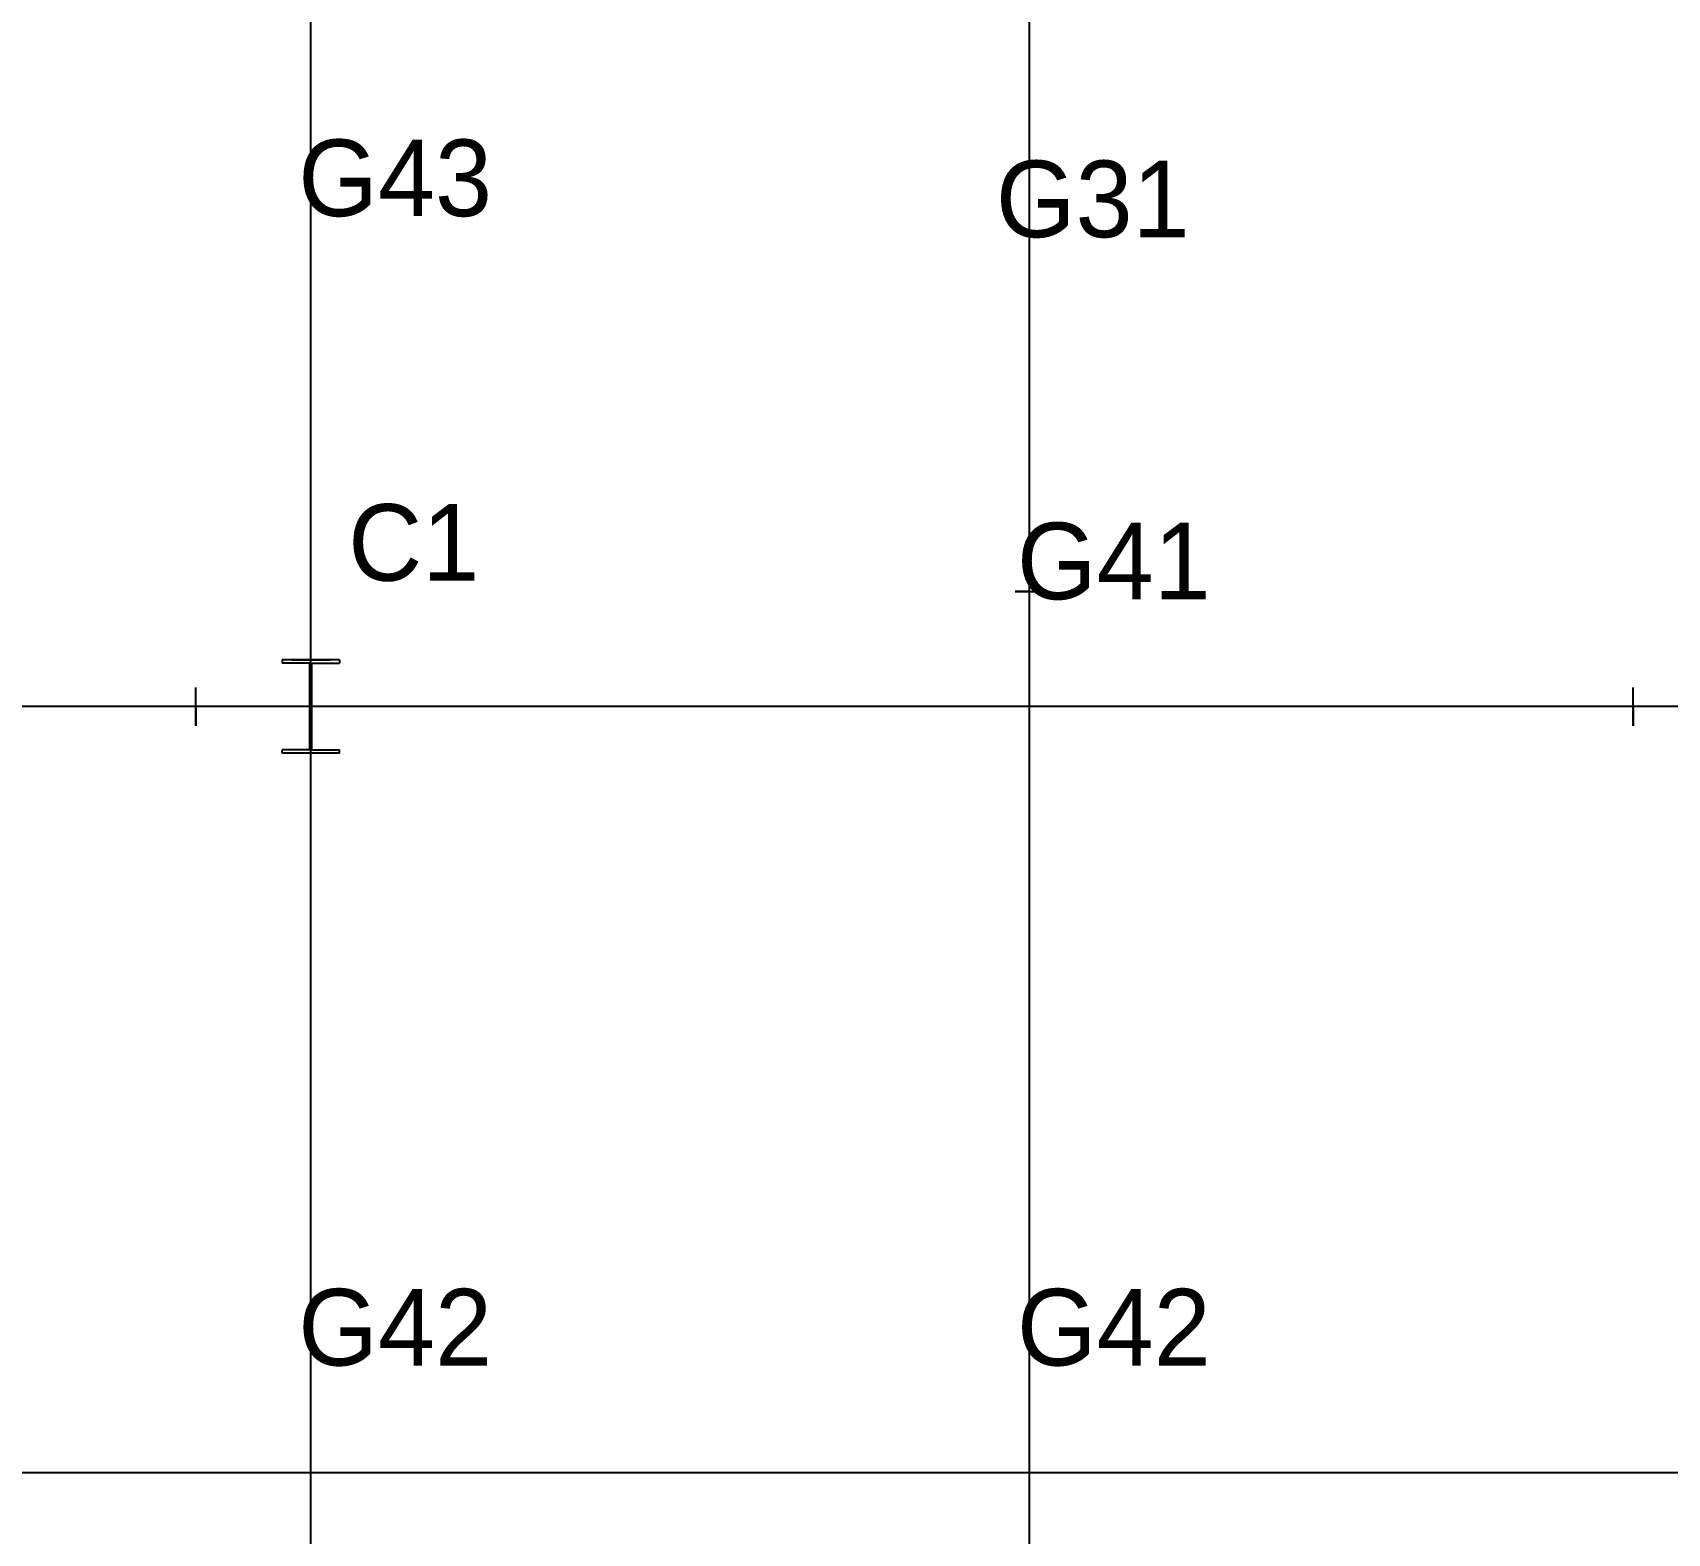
# Model space of a CAD drawing. Extents: x -150 to 68522, y -150 to 33063.
# Drawn here: x 26049 to 34578, y 7684 to 15518 of the extents above; entities that cross this region are included whole.
import ezdxf
from ezdxf.enums import TextEntityAlignment as Align

# ---------------------------------------------------------------- set-up
doc = ezdxf.new("R2010")
doc.units = 0
doc.layers.get('0').update_dxf_attribs({"color": 2, "linetype": 'CONTINUOUS'})

msp = doc.modelspace()

# ---------------------------------------------------------------- linework, layer by layer
for p, q in [((27500, 12000), (27500, 16000)), ((27500, 12000, 3330), (27500, 16000, 3330)), ((27500, 12000, 6460), (27500, 16000, 6460)), ((27500, 12000, 9590), (27500, 16000, 9590)), ((31250, 12000, 3330), (31250, 16000, 3330)), ((31250, 12000, 6460), (31250, 16000, 6460)), ((31250, 12000, 9590), (31250, 16000, 9590)), ((27500, 12000), (20000, 12000)), ((27500, 12000, 3330), (20000, 12000, 3330)), ((27500, 12000, 6460), (20000, 12000, 6460)), ((27500, 12000, 9590), (20000, 12000, 9590)), ((35000, 12000), (27500, 12000)), ((27500, 12000), (27500, 12000, 3330)), ((27500, 8000), (27500, 12000)), ((35000, 12000, 3330), (27500, 12000, 3330)), ((27500, 4000, 3330), (27500, 12000, 3330)), ((27500, 12000, 3330), (27500, 12000, 6460)), ((27500, 12000, 6460), (27500, 12000, 9590)), ((35000, 12000, 6460), (27500, 12000, 6460)), ((27500, 4000, 6460), (27500, 12000, 6460)), ((35000, 12000, 9590), (27500, 12000, 9590)), ((27500, 4000, 9590), (27500, 12000, 9590)), ((31250, 4000, 3330), (31250, 12000, 3330)), ((31250, 4000, 6460), (31250, 12000, 6460)), ((31250, 4000, 9590), (31250, 12000, 9590)), ((27500, 8000), (20000, 8000)), ((27500, 4000), (27500, 8000)), ((35000, 8000), (27500, 8000))]:
    msp.add_line(p, q)
at = {"layer": 'C1'}
for p, q in [((27650, 12244), (27350, 12244)), ((27350, 12244), (27350, 12226)), ((27650, 12244, 3330), (27350, 12244, 3330)), ((27350, 12244, 3330), (27350, 12226, 3330)), ((27650, 12244, 6460), (27350, 12244, 6460)), ((27350, 12244, 6460), (27350, 12226, 6460)), ((27494.5, 12226), (27350, 12226)), ((27494.5, 12226, 3330), (27350, 12226, 3330)), ((27494.5, 12226, 6460), (27350, 12226, 6460)), ((27494.5, 11774), (27494.5, 12226)), ((27494.5, 12226), (27494.5, 12226)), ((27494.5, 12226), (27494.5, 12226)), ((27494.5, 12226), (27494.5, 12226)), ((27494.5, 11774, 3330), (27494.5, 12226, 3330)), ((27494.5, 12226, 3330), (27494.5, 12226, 3330)), ((27494.5, 12226, 3330), (27494.5, 12226, 3330)), ((27494.5, 12226, 3330), (27494.5, 12226, 3330)), ((27494.5, 11774, 6460), (27494.5, 12226, 6460)), ((27494.5, 12226, 6460), (27494.5, 12226, 6460)), ((27494.5, 12226, 6460), (27494.5, 12226, 6460)), ((27494.5, 12226, 6460), (27494.5, 12226, 6460)), ((27505.5, 11774), (27505.5, 12226)), ((27505.5, 12226), (27505.5, 12226)), ((27505.5, 12226), (27505.5, 12226)), ((27505.5, 12226), (27505.5, 12226)), ((27505.5, 12226), (27650, 12226)), ((27505.5, 11774, 3330), (27505.5, 12226, 3330)), ((27505.5, 12226, 3330), (27505.5, 12226, 3330)), ((27505.5, 12226, 3330), (27505.5, 12226, 3330)), ((27505.5, 12226, 3330), (27505.5, 12226, 3330)), ((27505.5, 12226, 3330), (27650, 12226, 3330)), ((27505.5, 11774, 6460), (27505.5, 12226, 6460)), ((27505.5, 12226, 6460), (27505.5, 12226, 6460)), ((27505.5, 12226, 6460), (27505.5, 12226, 6460)), ((27505.5, 12226, 6460), (27505.5, 12226, 6460)), ((27505.5, 12226, 6460), (27650, 12226, 6460)), ((27650, 12244), (27650, 12226)), ((27650, 12244, 3330), (27650, 12226, 3330)), ((27650, 12244, 6460), (27650, 12226, 6460)), ((27494.5, 11774), (27350, 11774)), ((27350, 11756), (27350, 11774)), ((27494.5, 11774, 3330), (27350, 11774, 3330)), ((27350, 11756, 3330), (27350, 11774, 3330)), ((27494.5, 11774, 6460), (27350, 11774, 6460)), ((27350, 11756, 6460), (27350, 11774, 6460)), ((27494.5, 11774), (27494.5, 11774)), ((27494.5, 11774), (27494.5, 11774)), ((27494.5, 11774), (27494.5, 11774)), ((27494.5, 11774, 3330), (27494.5, 11774, 3330)), ((27494.5, 11774, 3330), (27494.5, 11774, 3330)), ((27494.5, 11774, 3330), (27494.5, 11774, 3330)), ((27494.5, 11774, 6460), (27494.5, 11774, 6460)), ((27494.5, 11774, 6460), (27494.5, 11774, 6460)), ((27494.5, 11774, 6460), (27494.5, 11774, 6460)), ((27505.5, 11774), (27505.5, 11774)), ((27505.5, 11774), (27505.5, 11774)), ((27505.5, 11774), (27505.5, 11774)), ((27505.5, 11774), (27650, 11774)), ((27505.5, 11774, 3330), (27505.5, 11774, 3330)), ((27505.5, 11774, 3330), (27505.5, 11774, 3330)), ((27505.5, 11774, 3330), (27505.5, 11774, 3330)), ((27505.5, 11774, 3330), (27650, 11774, 3330)), ((27505.5, 11774, 6460), (27505.5, 11774, 6460)), ((27505.5, 11774, 6460), (27505.5, 11774, 6460)), ((27505.5, 11774, 6460), (27505.5, 11774, 6460)), ((27505.5, 11774, 6460), (27650, 11774, 6460)), ((27650, 11756), (27650, 11774)), ((27650, 11756, 3330), (27650, 11774, 3330)), ((27650, 11756, 6460), (27650, 11774, 6460)), ((27650, 11756), (27350, 11756)), ((27650, 11756, 3330), (27350, 11756, 3330)), ((27650, 11756, 6460), (27350, 11756, 6460))]:
    msp.add_line(p, q, dxfattribs=at)
at = {"layer": 'G31', "extrusion": (0, 1, 0)}
for p, q in [((31175, 12600, 3480), (31325, 12600, 3480)), ((31175, 12600, 3180), (31325, 12600, 3180)), ((31246.75, 12600, 3471), (31175, 12600, 3471)), ((31175, 12600, 3480), (31175, 12600, 3471)), ((31246.75, 12600, 3189), (31175, 12600, 3189)), ((31175, 12600, 3180), (31175, 12600, 3189)), ((31175, 12600, 6610), (31325, 12600, 6610)), ((31175, 12600, 6310), (31325, 12600, 6310)), ((31246.75, 12600, 6601), (31175, 12600, 6601)), ((31175, 12600, 6610), (31175, 12600, 6601)), ((31246.75, 12600, 6319), (31175, 12600, 6319)), ((31175, 12600, 6310), (31175, 12600, 6319)), ((31175, 12600, 9740), (31325, 12600, 9740)), ((31175, 12600, 9440), (31325, 12600, 9440)), ((31246.75, 12600, 9731), (31175, 12600, 9731)), ((31175, 12600, 9740), (31175, 12600, 9731)), ((31246.75, 12600, 9449), (31175, 12600, 9449)), ((31175, 12600, 9440), (31175, 12600, 9449)), ((31246.75, 12600, 3189), (31246.75, 12600, 3471)), ((31246.75, 12600, 3471), (31246.75, 12600, 3471)), ((31246.75, 12600, 3189), (31246.75, 12600, 3189)), ((31246.75, 12600, 3471), (31246.75, 12600, 3471)), ((31246.75, 12600, 3189), (31246.75, 12600, 3189)), ((31246.75, 12600, 3471), (31246.75, 12600, 3471)), ((31246.75, 12600, 3189), (31246.75, 12600, 3189)), ((31246.75, 12600, 6319), (31246.75, 12600, 6601)), ((31246.75, 12600, 6601), (31246.75, 12600, 6601)), ((31246.75, 12600, 6319), (31246.75, 12600, 6319)), ((31246.75, 12600, 6601), (31246.75, 12600, 6601)), ((31246.75, 12600, 6319), (31246.75, 12600, 6319)), ((31246.75, 12600, 6601), (31246.75, 12600, 6601)), ((31246.75, 12600, 6319), (31246.75, 12600, 6319)), ((31246.75, 12600, 9449), (31246.75, 12600, 9731)), ((31246.75, 12600, 9731), (31246.75, 12600, 9731)), ((31246.75, 12600, 9449), (31246.75, 12600, 9449)), ((31246.75, 12600, 9731), (31246.75, 12600, 9731)), ((31246.75, 12600, 9449), (31246.75, 12600, 9449)), ((31246.75, 12600, 9731), (31246.75, 12600, 9731)), ((31246.75, 12600, 9449), (31246.75, 12600, 9449)), ((31253.25, 12600, 3189), (31253.25, 12600, 3471)), ((31253.25, 12600, 3189), (31253.25, 12600, 3189)), ((31253.25, 12600, 3471), (31253.25, 12600, 3471)), ((31253.25, 12600, 3189), (31253.25, 12600, 3189)), ((31253.25, 12600, 3471), (31253.25, 12600, 3471)), ((31253.25, 12600, 3189), (31253.25, 12600, 3189)), ((31253.25, 12600, 3471), (31253.25, 12600, 3471)), ((31253.25, 12600, 3471), (31325, 12600, 3471)), ((31253.25, 12600, 3189), (31325, 12600, 3189)), ((31253.25, 12600, 6319), (31253.25, 12600, 6601)), ((31253.25, 12600, 6319), (31253.25, 12600, 6319)), ((31253.25, 12600, 6601), (31253.25, 12600, 6601)), ((31253.25, 12600, 6319), (31253.25, 12600, 6319)), ((31253.25, 12600, 6601), (31253.25, 12600, 6601)), ((31253.25, 12600, 6319), (31253.25, 12600, 6319)), ((31253.25, 12600, 6601), (31253.25, 12600, 6601)), ((31253.25, 12600, 6601), (31325, 12600, 6601)), ((31253.25, 12600, 6319), (31325, 12600, 6319)), ((31253.25, 12600, 9449), (31253.25, 12600, 9731)), ((31253.25, 12600, 9449), (31253.25, 12600, 9449)), ((31253.25, 12600, 9731), (31253.25, 12600, 9731)), ((31253.25, 12600, 9449), (31253.25, 12600, 9449)), ((31253.25, 12600, 9731), (31253.25, 12600, 9731)), ((31253.25, 12600, 9449), (31253.25, 12600, 9449)), ((31253.25, 12600, 9731), (31253.25, 12600, 9731)), ((31253.25, 12600, 9731), (31325, 12600, 9731)), ((31253.25, 12600, 9449), (31325, 12600, 9449)), ((31325, 12600, 3480), (31325, 12600, 3471)), ((31325, 12600, 3180), (31325, 12600, 3189)), ((31325, 12600, 6610), (31325, 12600, 6601)), ((31325, 12600, 6310), (31325, 12600, 6319)), ((31325, 12600, 9740), (31325, 12600, 9731)), ((31325, 12600, 9440), (31325, 12600, 9449))]:
    msp.add_line(p, q, dxfattribs=at)
at = {"layer": 'G41', "extrusion": (-1, 0, 0)}
for p, q in [((26900, 11900, 3530), (26900, 12100, 3530)), ((26900, 11900, 3130), (26900, 12100, 3130)), ((26900, 12006, 3508), (26900, 12100, 3508)), ((26900, 12100, 3530), (26900, 12100, 3508)), ((26900, 12006, 3152), (26900, 12100, 3152)), ((26900, 12100, 3130), (26900, 12100, 3152)), ((26900, 11900, 6660), (26900, 12100, 6660)), ((26900, 11900, 6260), (26900, 12100, 6260)), ((26900, 12006, 6638), (26900, 12100, 6638)), ((26900, 12100, 6660), (26900, 12100, 6638)), ((26900, 12006, 6282), (26900, 12100, 6282)), ((26900, 12100, 6260), (26900, 12100, 6282)), ((26900, 11900, 9790), (26900, 12100, 9790)), ((26900, 11900, 9390), (26900, 12100, 9390)), ((26900, 12006, 9768), (26900, 12100, 9768)), ((26900, 12100, 9790), (26900, 12100, 9768)), ((26900, 12006, 9412), (26900, 12100, 9412)), ((26900, 12100, 9390), (26900, 12100, 9412)), ((34400, 11900, 3530), (34400, 12100, 3530)), ((34400, 11900, 3130), (34400, 12100, 3130)), ((34400, 12006, 3508), (34400, 12100, 3508)), ((34400, 12100, 3530), (34400, 12100, 3508)), ((34400, 12006, 3152), (34400, 12100, 3152)), ((34400, 12100, 3130), (34400, 12100, 3152)), ((34400, 11900, 6660), (34400, 12100, 6660)), ((34400, 11900, 6260), (34400, 12100, 6260)), ((34400, 12006, 6638), (34400, 12100, 6638)), ((34400, 12100, 6660), (34400, 12100, 6638)), ((34400, 12006, 6282), (34400, 12100, 6282)), ((34400, 12100, 6260), (34400, 12100, 6282)), ((34400, 11900, 9790), (34400, 12100, 9790)), ((34400, 11900, 9390), (34400, 12100, 9390)), ((34400, 12006, 9768), (34400, 12100, 9768)), ((34400, 12100, 9790), (34400, 12100, 9768)), ((34400, 12006, 9412), (34400, 12100, 9412)), ((34400, 12100, 9390), (34400, 12100, 9412)), ((26900, 12006, 3152), (26900, 12006, 3508)), ((26900, 12006, 3152), (26900, 12006, 3152)), ((26900, 12006, 3508), (26900, 12006, 3508)), ((26900, 12006, 3152), (26900, 12006, 3152)), ((26900, 12006, 3508), (26900, 12006, 3508)), ((26900, 12006, 3152), (26900, 12006, 3152)), ((26900, 12006, 3508), (26900, 12006, 3508)), ((26900, 12006, 6282), (26900, 12006, 6638)), ((26900, 12006, 6282), (26900, 12006, 6282)), ((26900, 12006, 6638), (26900, 12006, 6638)), ((26900, 12006, 6282), (26900, 12006, 6282)), ((26900, 12006, 6638), (26900, 12006, 6638)), ((26900, 12006, 6282), (26900, 12006, 6282)), ((26900, 12006, 6638), (26900, 12006, 6638)), ((26900, 12006, 9412), (26900, 12006, 9768)), ((26900, 12006, 9412), (26900, 12006, 9412)), ((26900, 12006, 9768), (26900, 12006, 9768)), ((26900, 12006, 9412), (26900, 12006, 9412)), ((26900, 12006, 9768), (26900, 12006, 9768)), ((26900, 12006, 9412), (26900, 12006, 9412)), ((26900, 12006, 9768), (26900, 12006, 9768)), ((26900, 11994, 3152), (26900, 11994, 3508)), ((26900, 11994, 3508), (26900, 11994, 3508)), ((26900, 11994, 3152), (26900, 11994, 3152)), ((26900, 11994, 3508), (26900, 11994, 3508)), ((26900, 11994, 3152), (26900, 11994, 3152)), ((26900, 11994, 3508), (26900, 11994, 3508)), ((26900, 11994, 3152), (26900, 11994, 3152)), ((26900, 11994, 3508), (26900, 11900, 3508)), ((26900, 11994, 3152), (26900, 11900, 3152)), ((26900, 11994, 6282), (26900, 11994, 6638)), ((26900, 11994, 6638), (26900, 11994, 6638)), ((26900, 11994, 6282), (26900, 11994, 6282)), ((26900, 11994, 6638), (26900, 11994, 6638)), ((26900, 11994, 6282), (26900, 11994, 6282)), ((26900, 11994, 6638), (26900, 11994, 6638)), ((26900, 11994, 6282), (26900, 11994, 6282)), ((26900, 11994, 6638), (26900, 11900, 6638)), ((26900, 11994, 6282), (26900, 11900, 6282)), ((26900, 11994, 9412), (26900, 11994, 9768)), ((26900, 11994, 9768), (26900, 11994, 9768)), ((26900, 11994, 9412), (26900, 11994, 9412)), ((26900, 11994, 9768), (26900, 11994, 9768)), ((26900, 11994, 9412), (26900, 11994, 9412)), ((26900, 11994, 9768), (26900, 11994, 9768)), ((26900, 11994, 9412), (26900, 11994, 9412)), ((26900, 11994, 9768), (26900, 11900, 9768)), ((26900, 11994, 9412), (26900, 11900, 9412)), ((34400, 12006, 3152), (34400, 12006, 3508)), ((34400, 12006, 3152), (34400, 12006, 3152)), ((34400, 12006, 3508), (34400, 12006, 3508)), ((34400, 12006, 3152), (34400, 12006, 3152)), ((34400, 12006, 3508), (34400, 12006, 3508)), ((34400, 12006, 3152), (34400, 12006, 3152)), ((34400, 12006, 3508), (34400, 12006, 3508)), ((34400, 12006, 6282), (34400, 12006, 6638)), ((34400, 12006, 6282), (34400, 12006, 6282)), ((34400, 12006, 6638), (34400, 12006, 6638)), ((34400, 12006, 6282), (34400, 12006, 6282)), ((34400, 12006, 6638), (34400, 12006, 6638)), ((34400, 12006, 6282), (34400, 12006, 6282)), ((34400, 12006, 6638), (34400, 12006, 6638)), ((34400, 12006, 9412), (34400, 12006, 9768)), ((34400, 12006, 9412), (34400, 12006, 9412)), ((34400, 12006, 9768), (34400, 12006, 9768)), ((34400, 12006, 9412), (34400, 12006, 9412)), ((34400, 12006, 9768), (34400, 12006, 9768)), ((34400, 12006, 9412), (34400, 12006, 9412)), ((34400, 12006, 9768), (34400, 12006, 9768)), ((34400, 11994, 3152), (34400, 11994, 3508)), ((34400, 11994, 3508), (34400, 11994, 3508)), ((34400, 11994, 3152), (34400, 11994, 3152)), ((34400, 11994, 3508), (34400, 11994, 3508)), ((34400, 11994, 3152), (34400, 11994, 3152)), ((34400, 11994, 3508), (34400, 11994, 3508)), ((34400, 11994, 3152), (34400, 11994, 3152)), ((34400, 11994, 3508), (34400, 11900, 3508)), ((34400, 11994, 3152), (34400, 11900, 3152)), ((34400, 11994, 6282), (34400, 11994, 6638)), ((34400, 11994, 6638), (34400, 11994, 6638)), ((34400, 11994, 6282), (34400, 11994, 6282)), ((34400, 11994, 6638), (34400, 11994, 6638)), ((34400, 11994, 6282), (34400, 11994, 6282)), ((34400, 11994, 6638), (34400, 11994, 6638)), ((34400, 11994, 6282), (34400, 11994, 6282)), ((34400, 11994, 6638), (34400, 11900, 6638)), ((34400, 11994, 6282), (34400, 11900, 6282)), ((34400, 11994, 9412), (34400, 11994, 9768)), ((34400, 11994, 9768), (34400, 11994, 9768)), ((34400, 11994, 9412), (34400, 11994, 9412)), ((34400, 11994, 9768), (34400, 11994, 9768)), ((34400, 11994, 9412), (34400, 11994, 9412)), ((34400, 11994, 9768), (34400, 11994, 9768)), ((34400, 11994, 9412), (34400, 11994, 9412)), ((34400, 11994, 9768), (34400, 11900, 9768)), ((34400, 11994, 9412), (34400, 11900, 9412)), ((26900, 11900, 3530), (26900, 11900, 3508)), ((26900, 11900, 3130), (26900, 11900, 3152)), ((26900, 11900, 6660), (26900, 11900, 6638)), ((26900, 11900, 6260), (26900, 11900, 6282)), ((26900, 11900, 9790), (26900, 11900, 9768)), ((26900, 11900, 9390), (26900, 11900, 9412)), ((34400, 11900, 3530), (34400, 11900, 3508)), ((34400, 11900, 3130), (34400, 11900, 3152)), ((34400, 11900, 6660), (34400, 11900, 6638)), ((34400, 11900, 6260), (34400, 11900, 6282)), ((34400, 11900, 9790), (34400, 11900, 9768)), ((34400, 11900, 9390), (34400, 11900, 9412))]:
    msp.add_line(p, q, dxfattribs=at)
at = {"layer": 'G43', "extrusion": (0, 1, 0)}
for p, q in [((27400, 12244, 3530), (27600, 12244, 3530)), ((27400, 12244, 3130), (27600, 12244, 3130)), ((27496, 12244, 3517), (27400, 12244, 3517)), ((27400, 12244, 3530), (27400, 12244, 3517)), ((27496, 12244, 3143), (27400, 12244, 3143)), ((27400, 12244, 3130), (27400, 12244, 3143)), ((27400, 12244, 6660), (27600, 12244, 6660)), ((27400, 12244, 6260), (27600, 12244, 6260)), ((27496, 12244, 6647), (27400, 12244, 6647)), ((27400, 12244, 6660), (27400, 12244, 6647)), ((27496, 12244, 6273), (27400, 12244, 6273)), ((27400, 12244, 6260), (27400, 12244, 6273)), ((27400, 12244, 9790), (27600, 12244, 9790)), ((27400, 12244, 9390), (27600, 12244, 9390)), ((27496, 12244, 9777), (27400, 12244, 9777)), ((27400, 12244, 9790), (27400, 12244, 9777)), ((27496, 12244, 9403), (27400, 12244, 9403)), ((27400, 12244, 9390), (27400, 12244, 9403)), ((27496, 12244, 3143), (27496, 12244, 3517)), ((27496, 12244, 3517), (27496, 12244, 3517)), ((27496, 12244, 3143), (27496, 12244, 3143)), ((27496, 12244, 3517), (27496, 12244, 3517)), ((27496, 12244, 3143), (27496, 12244, 3143)), ((27496, 12244, 3517), (27496, 12244, 3517)), ((27496, 12244, 3143), (27496, 12244, 3143)), ((27496, 12244, 6273), (27496, 12244, 6647)), ((27496, 12244, 6647), (27496, 12244, 6647)), ((27496, 12244, 6273), (27496, 12244, 6273)), ((27496, 12244, 6647), (27496, 12244, 6647)), ((27496, 12244, 6273), (27496, 12244, 6273)), ((27496, 12244, 6647), (27496, 12244, 6647)), ((27496, 12244, 6273), (27496, 12244, 6273)), ((27496, 12244, 9403), (27496, 12244, 9777)), ((27496, 12244, 9777), (27496, 12244, 9777)), ((27496, 12244, 9403), (27496, 12244, 9403)), ((27496, 12244, 9777), (27496, 12244, 9777)), ((27496, 12244, 9403), (27496, 12244, 9403)), ((27496, 12244, 9777), (27496, 12244, 9777)), ((27496, 12244, 9403), (27496, 12244, 9403)), ((27504, 12244, 3143), (27504, 12244, 3517)), ((27504, 12244, 3143), (27504, 12244, 3143)), ((27504, 12244, 3517), (27504, 12244, 3517)), ((27504, 12244, 3143), (27504, 12244, 3143)), ((27504, 12244, 3517), (27504, 12244, 3517)), ((27504, 12244, 3143), (27504, 12244, 3143)), ((27504, 12244, 3517), (27504, 12244, 3517)), ((27504, 12244, 3517), (27600, 12244, 3517)), ((27504, 12244, 3143), (27600, 12244, 3143)), ((27504, 12244, 6273), (27504, 12244, 6647)), ((27504, 12244, 6273), (27504, 12244, 6273)), ((27504, 12244, 6647), (27504, 12244, 6647)), ((27504, 12244, 6273), (27504, 12244, 6273)), ((27504, 12244, 6647), (27504, 12244, 6647)), ((27504, 12244, 6273), (27504, 12244, 6273)), ((27504, 12244, 6647), (27504, 12244, 6647)), ((27504, 12244, 6647), (27600, 12244, 6647)), ((27504, 12244, 6273), (27600, 12244, 6273)), ((27504, 12244, 9403), (27504, 12244, 9777)), ((27504, 12244, 9403), (27504, 12244, 9403)), ((27504, 12244, 9777), (27504, 12244, 9777)), ((27504, 12244, 9403), (27504, 12244, 9403)), ((27504, 12244, 9777), (27504, 12244, 9777)), ((27504, 12244, 9403), (27504, 12244, 9403)), ((27504, 12244, 9777), (27504, 12244, 9777)), ((27504, 12244, 9777), (27600, 12244, 9777)), ((27504, 12244, 9403), (27600, 12244, 9403)), ((27600, 12244, 3530), (27600, 12244, 3517)), ((27600, 12244, 3130), (27600, 12244, 3143)), ((27600, 12244, 6660), (27600, 12244, 6647)), ((27600, 12244, 6260), (27600, 12244, 6273)), ((27600, 12244, 9790), (27600, 12244, 9777)), ((27600, 12244, 9390), (27600, 12244, 9403))]:
    msp.add_line(p, q, dxfattribs=at)

# ---------------------------------------------------------------- texts
at = {"layer": 'x', "extrusion": (-1, 0, 0)}
for s, p in [('G43', (-14440, 3330, -27940)), ('G43', (-14440, 6460, -27940)), ('G43', (-14440, 9590, -27940)), ('G31', (-14330, 3330, -31580)), ('G31', (-14330, 6460, -31580)), ('G31', (-14330, 9590, -31580)), ('G41', (-12440, 3330, -31690)), ('G41', (-12440, 6460, -31690)), ('G41', (-12440, 9590, -31690)), ('C1', (-12536.8, 1665, -28036.8)), ('C1', (-12536.8, 4895, -28036.8)), ('C1', (-12536.8, 8025, -28036.8)), ('G42', (-8440, 3330, -27940)), ('G42', (-8440, 6460, -27940)), ('G42', (-8440, 9590, -27940)), ('G42', (-8440, 3330, -31690)), ('G42', (-8440, 6460, -31690)), ('G42', (-8440, 9590, -31690))]:
    msp.add_text(s, height=400, dxfattribs=at).set_placement(p, align=Align.BOTTOM_CENTER)
at = {"layer": 'y', "extrusion": (0, -1, 0)}
for s, p in [('G43', (27940, 3330, -14440)), ('G43', (27940, 6460, -14440)), ('G43', (27940, 9590, -14440)), ('G31', (31580, 3330, -14330)), ('G31', (31580, 6460, -14330)), ('G31', (31580, 9590, -14330)), ('C1', (28036.8, 1665, -12536.8)), ('C1', (28036.8, 4895, -12536.8)), ('C1', (28036.8, 8025, -12536.8)), ('G41', (31690, 3330, -12440)), ('G41', (31690, 6460, -12440)), ('G41', (31690, 9590, -12440)), ('G42', (27940, 3330, -8440)), ('G42', (27940, 6460, -8440)), ('G42', (27940, 9590, -8440)), ('G42', (31690, 3330, -8440)), ('G42', (31690, 6460, -8440)), ('G42', (31690, 9590, -8440))]:
    msp.add_text(s, height=400, dxfattribs=at).set_placement(p, align=Align.BOTTOM_CENTER)
at = {"layer": 'z'}
for s, p in [('G43', (27940, 14440, 3330)), ('G43', (27940, 14440, 6460)), ('G43', (27940, 14440, 9590)), ('G31', (31580, 14330, 3330)), ('G31', (31580, 14330, 6460)), ('G31', (31580, 14330, 9590)), ('C1', (28036.8, 12536.8, 3330)), ('C1', (28036.8, 12536.8, 6460)), ('C1', (28036.8, 12536.8, 9590)), ('G41', (31690, 12440, 3330)), ('G41', (31690, 12440, 6460)), ('G41', (31690, 12440, 9590)), ('G42', (27940, 8440, 3330)), ('G42', (27940, 8440, 6460)), ('G42', (27940, 8440, 9590)), ('G42', (31690, 8440, 3330)), ('G42', (31690, 8440, 6460)), ('G42', (31690, 8440, 9590))]:
    msp.add_text(s, height=400, dxfattribs=at).set_placement(p, align=Align.BOTTOM_CENTER)

doc.saveas('drawing.dxf')
